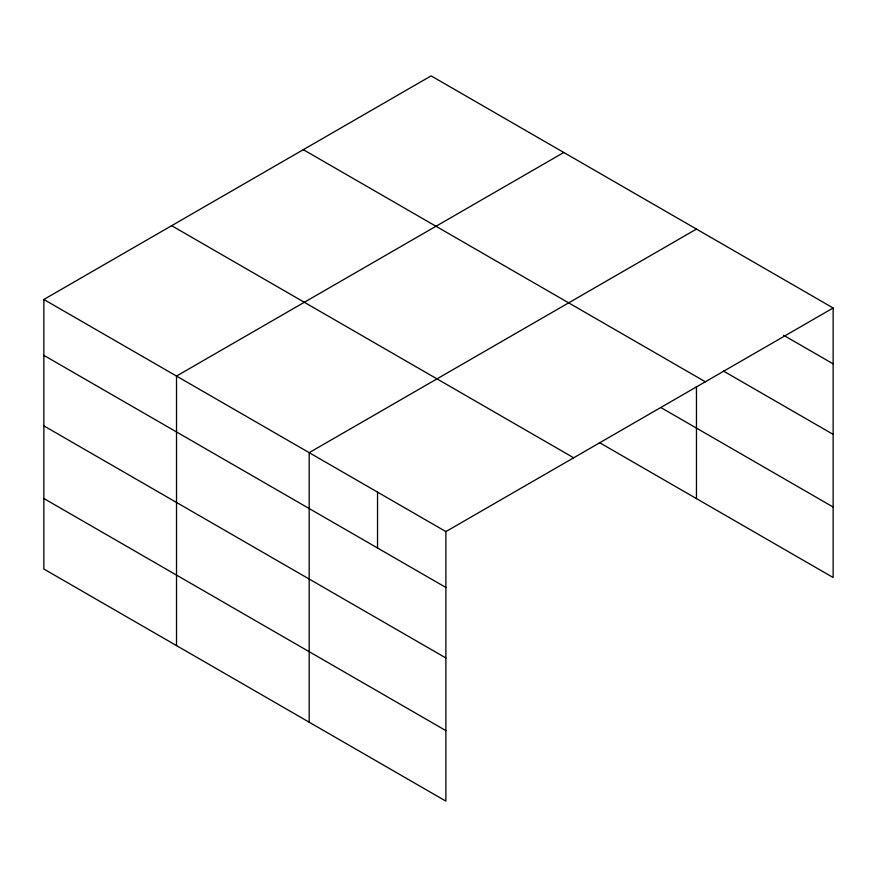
<?xml version="1.0" encoding="UTF-8"?>
<svg xmlns="http://www.w3.org/2000/svg" width="877" height="877" viewBox="0 0 877 877"><rect width="100%" height="100%" fill="white"/><g stroke="black" fill="none" stroke-linecap="round" stroke-linejoin="round"><path stroke-width="1.32" d="M599.331 442.534L833.15 577.526L833.15 307.991L431.122 75.882L43.85 299.474L43.85 569.009L445.878 801.118L445.878 531.583L43.85 299.474M563.79 152.477L176.518 376.069L176.518 645.604M696.459 229.072L309.186 452.664L309.186 722.199M445.878 531.583L833.15 307.991M783.654 335.299L833.15 363.867M723.558 371.114L833.15 434.378M303.321 149.671L705.349 381.78M660.918 407.586L833.15 507.027M171.651 225.685L573.679 457.794M43.85 355.349L445.878 587.458M43.85 425.86L445.878 657.969M43.85 498.498L445.878 730.607M696.459 386.406L696.459 498.607M377.538 492.129L377.538 548.004"/></g></svg>
